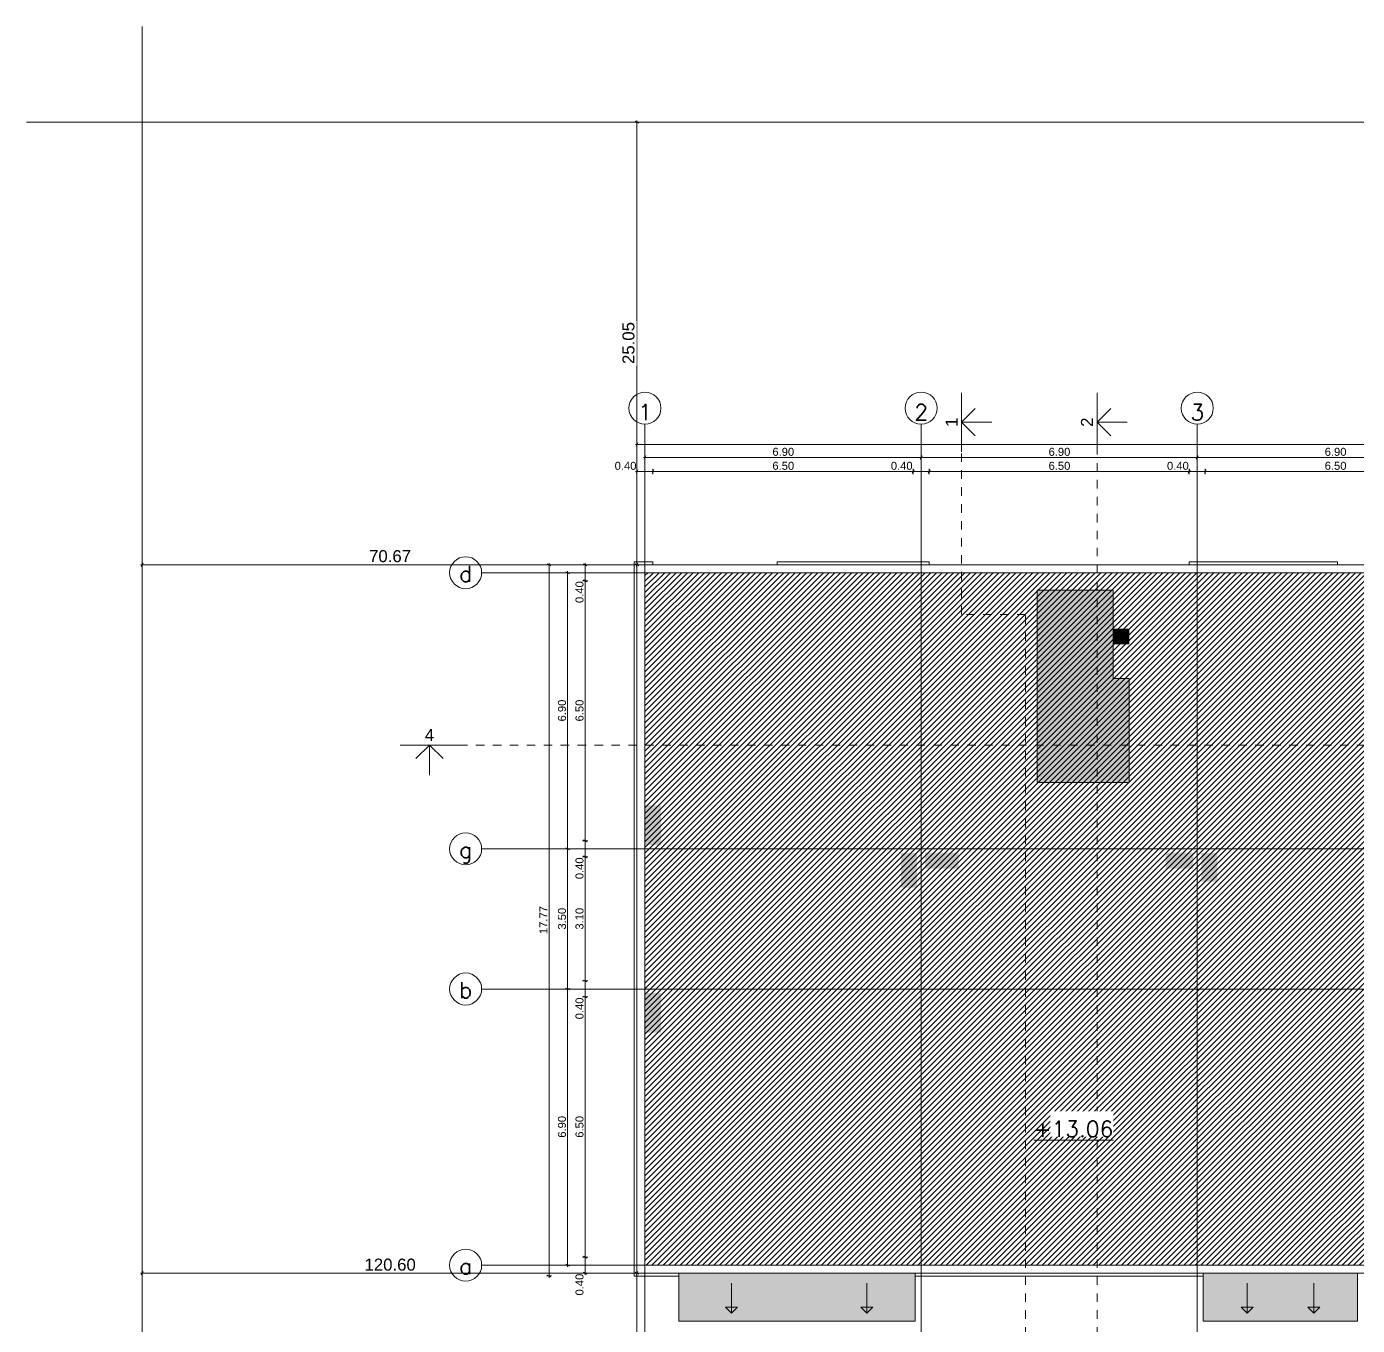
# Model space of a CAD drawing. Header units: millimetres. Extents: x 475616349 to 476941521, y 4620115302 to 4621446928.
# Drawn here: x 476482856 to 476516106, y 4620662164 to 4620694610 of the extents above; entities that cross this region are included whole.
import ezdxf

# ---------------------------------------------------------------- set-up
doc = ezdxf.new("R2010")
doc.units = ezdxf.units.MM
doc.header["$MEASUREMENT"] = 0
doc.set_wipeout_variables(frame=1)
doc.linetypes.add('Dashed', pattern=[423.333333, 211.666667, -211.666667])
doc.linetypes.add('Wipeout_Contour', pattern=[1000, 0, -1000])
for name, color, linetype, lineweight in [('0_Pen_No__42_Pen_No__250_Pen_No__5', 5, 'Continuous', 0), ('0_Pen_No__7_Pen_No__250', 7, 'Continuous', 0), ('0_Pen_No__7_Pen_No__4', 7, 'Continuous', 0), ('2D Drafting - General_Pen_No__250_Pen_No__7', 7, 'Continuous', 0), ('2D Drafting - General_Pen_No__250_Pen_No__7_Pen_No__7', 7, 'Continuous', 0), ('Annotation - Text_Pen_No__7_Pen_No__5', 5, 'Continuous', 0), ('G-Anno-Nplt_Pen_No__4', 7, 'Continuous', 0), ('G-Anno-Nplt_Pen_No__8', 8, 'Continuous', 0), ('New_._Pen_No__1', 1, 'Continuous', 0), ('New_2D Drafting - General_Pen_No__250_Pen_No__7', 7, 'Continuous', 0), ('New_reg_nak_Pen_No__7', 7, 'Continuous', 0), ('New_shenobebi_Pen_No__1', 1, 'Continuous', 0), ('New_Structural - Bearing_Pen_No__1', 1, 'Continuous', 0), ('New_zoma_Pen_No__1', 1, 'Continuous', 0), ('zoma_Pen_No__142', 142, 'Continuous', 0), ('zoma_Pen_No__1_Pen_No__1', 1, 'Continuous', 0), ('zoma_Pen_No__5_Pen_No__5', 5, 'Continuous', 0)]:
    doc.layers.add(name, color=color, linetype=linetype, lineweight=lineweight)
doc.layers.add('0_Pen_No__7_Pen_No__252', color=7, linetype='Continuous', lineweight=0, true_color=0x666666)
doc.layers.add('New_zoma', color=7, linetype='Continuous')
doc.layers.add('zoma', color=7, linetype='Continuous')
doc.styles.add('GENERATED_STYLE_1', font='arial.ttf')
doc.styles.add('GENERATED_STYLE_2', font='arial.ttf')
doc.linetypes.add('Break', pattern='A,0,[1,бѓЎбѓђбѓ®бѓљбѓ\x98бѓ\x98 #13 nika1.Shx,S=15.679026,R=0,X=0,Y=0],-1975.557214,0', length=1975.557214)
doc.dimstyles.new('GENERATED_STYLE__1', dxfattribs={"dimtxt": 200, "dimasz": 64.421331, "dimexe": 0.18, "dimexo": 3, "dimgap": 0.09, "dimtad": 1, "dimtih": 1, "dimtoh": 1, "dimlfac": 0.001, "dimzin": 0, "dimdsep": 46, "dimtxsty": 'GENERATED_STYLE_2', "dimblk": 'ARROWHEAD_2', "dimblk1": 'ARROWHEAD_2', "dimblk2": 'ARROWHEAD_2', "dimcen": 0.09, "dimclrd": 142, "dimclre": 142, "dimclrt": 142, "dimadec": 0, "dimazin": 0, "dimtfac": 1, "dimtdec": 4, "dimtmove": 0, "dimatfit": 3, "dimfxl": 1, "dimtolj": 1, "dimtzin": 0, "dimarcsym": 0})
doc.dimstyles.new('GENERATED_STYLE__2', dxfattribs={"dimtxt": 200, "dimasz": 64.421331, "dimexe": 0.18, "dimexo": 3, "dimgap": 0.09, "dimtad": 1, "dimlfac": 0.001, "dimzin": 0, "dimdsep": 46, "dimtxsty": 'GENERATED_STYLE_2', "dimblk": 'ARROWHEAD_2', "dimblk1": 'ARROWHEAD_2', "dimblk2": 'ARROWHEAD_2', "dimcen": 0.09, "dimclrd": 142, "dimclre": 142, "dimclrt": 142, "dimadec": 0, "dimazin": 0, "dimtfac": 1, "dimtdec": 4, "dimtmove": 0, "dimatfit": 3, "dimfxl": 1, "dimtolj": 1, "dimtzin": 0, "dimarcsym": 0})
doc.dimstyles.new('GENERATED_STYLE__3', dxfattribs={"dimtxt": 200, "dimasz": 64.421331, "dimexe": 0.18, "dimexo": 3, "dimgap": 0.09, "dimtad": 1, "dimtih": 1, "dimtoh": 1, "dimlfac": 0.001, "dimzin": 0, "dimdsep": 46, "dimtxsty": 'GENERATED_STYLE_2', "dimblk": 'ARROWHEAD_2', "dimblk1": 'ARROWHEAD_2', "dimblk2": 'ARROWHEAD_2', "dimcen": 0.09, "dimclrd": 142, "dimclre": 142, "dimclrt": 142, "dimadec": 0, "dimazin": 0, "dimtfac": 1, "dimtdec": 4, "dimtmove": 2, "dimatfit": 3, "dimfxl": 1, "dimtolj": 1, "dimtzin": 0, "dimarcsym": 0})
doc.dimstyles.new('GENERATED_STYLE__33', dxfattribs={"dimtxt": 300, "dimasz": 64.421331, "dimexe": 0.18, "dimexo": 3, "dimgap": 0.09, "dimtad": 1, "dimlfac": 0.001, "dimzin": 0, "dimdsep": 46, "dimtxsty": 'GENERATED_STYLE_1', "dimblk": 'ARROWHEAD_2', "dimblk1": 'ARROWHEAD_2', "dimblk2": 'ARROWHEAD_2', "dimcen": 0.09, "dimclrd": 1, "dimclre": 1, "dimclrt": 1, "dimadec": 0, "dimazin": 0, "dimtfac": 1, "dimtdec": 4, "dimtmove": 0, "dimatfit": 3, "dimfxl": 1, "dimtolj": 1, "dimtzin": 0, "dimarcsym": 0})
doc.dimstyles.new('GENERATED_STYLE__34', dxfattribs={"dimtxt": 300, "dimasz": 64.421331, "dimexe": 0.18, "dimexo": 3, "dimgap": 0.09, "dimtad": 1, "dimtih": 1, "dimtoh": 1, "dimlfac": 0.001, "dimzin": 0, "dimdsep": 46, "dimtxsty": 'GENERATED_STYLE_1', "dimblk": 'ARROWHEAD_2', "dimblk1": 'ARROWHEAD_2', "dimblk2": 'ARROWHEAD_2', "dimcen": 0.09, "dimclrd": 1, "dimclre": 1, "dimclrt": 1, "dimadec": 0, "dimazin": 0, "dimtfac": 1, "dimtdec": 4, "dimtmove": 0, "dimatfit": 3, "dimfxl": 1, "dimtolj": 1, "dimtzin": 0, "dimarcsym": 0})

# ---------------------------------------------------------------- blocks, each defined once
blk = doc.blocks.new('*D124', base_point=(476577134, 4620325126))
at = {"layer": 'zoma_Pen_No__142', "color": 142, "linetype": 'Continuous', "lineweight": 0, "transparency": 16777216}
for p, q in [((476498265, 4620683845), (476498306, 4620683845)), ((476498330, 4620683887), (476498282, 4620683803)), ((476498306, 4620683781), (476498306, 4620683909)), ((476498306, 4620683845), (476505206, 4620683845)), ((476505230, 4620683887), (476505182, 4620683803)), ((476505206, 4620683781), (476505206, 4620683909))]:
    blk.add_line(p, q, dxfattribs=at)
at = {"layer": 'zoma_Pen_No__142', "color": 142, "lineweight": 0, "transparency": 16777216, "insert": (476501490, 4620683885), "char_height": 200, "attachment_point": 7, "style": 'GENERATED_STYLE_2'}
blk.add_mtext('\\A1;{\\pql;\\fArial CYR|b0|i0|c204|p34;6.90}', dxfattribs=at)
blk = doc.blocks.new('ARROWHEAD_2')
at = {"color": 0, "linetype": 'Continuous', "lineweight": 0}
for p, q in [((0, 0), (-1, 0)), ((-0.38, -0.66), (0.38, 0.66))]:
    blk.add_line(p, q, dxfattribs=at)
blk = doc.blocks.new('*D125', base_point=(476577134, 4620325126))
at = {"layer": 'zoma_Pen_No__142', "color": 142, "linetype": 'Continuous', "lineweight": 0, "transparency": 16777216}
for p, q in [((476505230, 4620683887), (476505182, 4620683803)), ((476505206, 4620683781), (476505206, 4620683909)), ((476505206, 4620683845), (476512106, 4620683845)), ((476512130, 4620683887), (476512082, 4620683803)), ((476512106, 4620683781), (476512106, 4620683909))]:
    blk.add_line(p, q, dxfattribs=at)
at = {"layer": 'zoma_Pen_No__142', "color": 142, "lineweight": 0, "transparency": 16777216, "insert": (476508390, 4620683885), "char_height": 200, "attachment_point": 7, "style": 'GENERATED_STYLE_2'}
blk.add_mtext('\\A1;{\\pql;\\fArial CYR|b0|i0|c204|p34;6.90}', dxfattribs=at)
blk = doc.blocks.new('*D126', base_point=(476577134, 4620325126))
at = {"layer": 'zoma_Pen_No__142', "color": 142, "linetype": 'Continuous', "lineweight": 0, "transparency": 16777216}
for p, q in [((476512130, 4620683887), (476512082, 4620683803)), ((476512106, 4620683781), (476512106, 4620683909)), ((476512106, 4620683845), (476519006, 4620683845)), ((476519030, 4620683887), (476518982, 4620683803)), ((476519006, 4620683781), (476519006, 4620683909))]:
    blk.add_line(p, q, dxfattribs=at)
at = {"layer": 'zoma_Pen_No__142', "color": 142, "lineweight": 0, "transparency": 16777216, "insert": (476515290, 4620683885), "char_height": 200, "attachment_point": 7, "style": 'GENERATED_STYLE_2'}
blk.add_mtext('\\A1;{\\pql;\\fArial CYR|b0|i0|c204|p34;6.90}', dxfattribs=at)
blk = doc.blocks.new('*D136', base_point=(476577134, 4620325126))
at = {"layer": 'zoma_Pen_No__142', "color": 142, "linetype": 'Continuous', "lineweight": 0, "transparency": 16777216}
for p, q in [((476496438, 4620670568), (476496311, 4620670568)), ((476496332, 4620670592), (476496417, 4620670543)), ((476496374, 4620663668), (476496374, 4620670568)), ((476496438, 4620663668), (476496311, 4620663668)), ((476496332, 4620663692), (476496417, 4620663643)), ((476496374, 4620663626), (476496374, 4620663668))]:
    blk.add_line(p, q, dxfattribs=at)
at = {"layer": 'zoma_Pen_No__142', "color": 142, "lineweight": 0, "transparency": 16777216, "insert": (476496334, 4620666852), "char_height": 200, "attachment_point": 7, "rotation": 90, "style": 'GENERATED_STYLE_2'}
blk.add_mtext('\\A1;{\\pql;\\fArial CYR|b0|i0|c204|p34;6.90}', dxfattribs=at)
blk = doc.blocks.new('*D137', base_point=(476577134, 4620325126))
at = {"layer": 'zoma_Pen_No__142', "color": 142, "linetype": 'Continuous', "lineweight": 0, "transparency": 16777216}
for p, q in [((476496438, 4620674068), (476496311, 4620674068)), ((476496332, 4620674092), (476496417, 4620674043)), ((476496374, 4620670568), (476496374, 4620674068)), ((476496438, 4620670568), (476496311, 4620670568)), ((476496332, 4620670592), (476496417, 4620670543))]:
    blk.add_line(p, q, dxfattribs=at)
at = {"layer": 'zoma_Pen_No__142', "color": 142, "lineweight": 0, "transparency": 16777216, "insert": (476496334, 4620672052), "char_height": 200, "attachment_point": 7, "rotation": 90, "style": 'GENERATED_STYLE_2'}
blk.add_mtext('\\A1;{\\pql;\\fArial CYR|b0|i0|c204|p34;3.50}', dxfattribs=at)
blk = doc.blocks.new('*D138', base_point=(476577134, 4620325126))
at = {"layer": 'zoma_Pen_No__142', "color": 142, "linetype": 'Continuous', "lineweight": 0, "transparency": 16777216}
for p, q in [((476496438, 4620680968), (476496311, 4620680968)), ((476496417, 4620680943), (476496332, 4620680992)), ((476496374, 4620680968), (476496374, 4620681009)), ((476496374, 4620674068), (476496374, 4620680968)), ((476496438, 4620674068), (476496311, 4620674068)), ((476496332, 4620674092), (476496417, 4620674043))]:
    blk.add_line(p, q, dxfattribs=at)
at = {"layer": 'zoma_Pen_No__142', "color": 142, "lineweight": 0, "transparency": 16777216, "insert": (476496334, 4620677252), "char_height": 200, "attachment_point": 7, "rotation": 90, "style": 'GENERATED_STYLE_2'}
blk.add_mtext('\\A1;{\\pql;\\fArial CYR|b0|i0|c204|p34;6.90}', dxfattribs=at)
blk = doc.blocks.new('*D142', base_point=(476577134, 4620325126))
at = {"layer": 'zoma_Pen_No__142', "color": 142, "linetype": 'Continuous', "lineweight": 0, "transparency": 16777216}
for p, q in [((476498065, 4620660590), (476498106, 4620660590)), ((476498130, 4620660632), (476498082, 4620660547)), ((476498106, 4620660526), (476498106, 4620660653)), ((476498106, 4620660590), (476539906, 4620660590)), ((476539882, 4620660547), (476539930, 4620660632)), ((476539906, 4620660526), (476539906, 4620660653)), ((476539906, 4620660590), (476539947, 4620660590))]:
    blk.add_line(p, q, dxfattribs=at)
at = {"layer": 'zoma_Pen_No__142', "color": 142, "lineweight": 0, "transparency": 16777216, "insert": (476518664, 4620660630), "char_height": 200, "attachment_point": 7, "style": 'GENERATED_STYLE_2'}
blk.add_mtext('\\A1;{\\pql;\\fArial CYR|b0|i0|c204|p34;41.80}', dxfattribs=at)
blk = doc.blocks.new('*D163', base_point=(476577134, 4620325126))
at = {"layer": 'zoma_Pen_No__142', "color": 142, "linetype": 'Continuous', "lineweight": 0, "transparency": 16777216}
for p, q in [((476496812, 4620663868), (476496812, 4620670368)), ((476496769, 4620663892), (476496854, 4620663843)), ((476496875, 4620663868), (476496748, 4620663868)), ((476496812, 4620663468), (476496812, 4620663868)), ((476496875, 4620663468), (476496748, 4620663468)), ((476496769, 4620663492), (476496854, 4620663443)), ((476496812, 4620663426), (476496812, 4620663468))]:
    blk.add_line(p, q, dxfattribs=at)
at = {"layer": 'zoma_Pen_No__142', "color": 142, "lineweight": 0, "transparency": 16777216, "insert": (476496772, 4620662911), "char_height": 200, "attachment_point": 7, "rotation": 89.9995, "style": 'GENERATED_STYLE_2'}
blk.add_mtext('\\A1;{\\pql;\\fArial CYR|b0|i0|c204|p34;0.40}', dxfattribs=at)
blk = doc.blocks.new('*D164', base_point=(476577134, 4620325126))
at = {"layer": 'zoma_Pen_No__142', "color": 142, "linetype": 'Continuous', "lineweight": 0, "transparency": 16777216}
for p, q in [((476496875, 4620670368), (476496748, 4620670368)), ((476496769, 4620670392), (476496854, 4620670343)), ((476496812, 4620663868), (476496812, 4620670368)), ((476496769, 4620663892), (476496854, 4620663843))]:
    blk.add_line(p, q, dxfattribs=at)
at = {"layer": 'zoma_Pen_No__142', "color": 142, "lineweight": 0, "transparency": 16777216, "char_height": 200, "attachment_point": 7, "rotation": 89.9995, "style": 'GENERATED_STYLE_2'}
for s, insert in [('\\A1;{\\pql;\\fArial CYR|b0|i0|c204|p34;0.40}', (476496772, 4620669811)), ('\\A1;{\\pql;\\fArial CYR|b0|i0|c204|p34;6.50}', (476496772, 4620666852))]:
    blk.add_mtext(s, dxfattribs=dict(at, insert=insert))
blk = doc.blocks.new('*D165', base_point=(476577134, 4620325126))
at = {"layer": 'zoma_Pen_No__142', "color": 142, "linetype": 'Continuous', "lineweight": 0, "transparency": 16777216}
for p, q in [((476496812, 4620670768), (476496812, 4620673868)), ((476496875, 4620670768), (476496748, 4620670768)), ((476496769, 4620670792), (476496854, 4620670743)), ((476496812, 4620670368), (476496812, 4620670768)), ((476496875, 4620670368), (476496748, 4620670368)), ((476496769, 4620670392), (476496854, 4620670343)), ((476496812, 4620663868), (476496812, 4620670368))]:
    blk.add_line(p, q, dxfattribs=at)
blk = doc.blocks.new('*D166', base_point=(476577134, 4620325126))
at = {"layer": 'zoma_Pen_No__142', "color": 142, "linetype": 'Continuous', "lineweight": 0, "transparency": 16777216}
for p, q in [((476496812, 4620673868), (476496812, 4620674268)), ((476496875, 4620673868), (476496748, 4620673868)), ((476496769, 4620673892), (476496854, 4620673843)), ((476496812, 4620670768), (476496812, 4620673868)), ((476496875, 4620670768), (476496748, 4620670768)), ((476496769, 4620670792), (476496854, 4620670743))]:
    blk.add_line(p, q, dxfattribs=at)
at = {"layer": 'zoma_Pen_No__142', "color": 142, "lineweight": 0, "transparency": 16777216, "char_height": 200, "attachment_point": 7, "rotation": 89.9995, "style": 'GENERATED_STYLE_2'}
for s, insert in [('\\A1;{\\pql;\\fArial CYR|b0|i0|c204|p34;0.40}', (476496772, 4620673311)), ('\\A1;{\\pql;\\fArial CYR|b0|i0|c204|p34;3.10}', (476496772, 4620672052))]:
    blk.add_mtext(s, dxfattribs=dict(at, insert=insert))
blk = doc.blocks.new('*D167', base_point=(476577134, 4620325126))
at = {"layer": 'zoma_Pen_No__142', "color": 142, "linetype": 'Continuous', "lineweight": 0, "transparency": 16777216}
for p, q in [((476496875, 4620674268), (476496748, 4620674268)), ((476496769, 4620674292), (476496854, 4620674243)), ((476496812, 4620673868), (476496812, 4620674268)), ((476496769, 4620673892), (476496854, 4620673843))]:
    blk.add_line(p, q, dxfattribs=at)
blk = doc.blocks.new('*D168', base_point=(476577134, 4620325126))
at = {"layer": 'zoma_Pen_No__142', "color": 142, "linetype": 'Continuous', "lineweight": 0, "transparency": 16777216}
for p, q in [((476496875, 4620680768), (476496748, 4620680768)), ((476496769, 4620680792), (476496854, 4620680743)), ((476496812, 4620674268), (476496812, 4620680768)), ((476496875, 4620674268), (476496748, 4620674268)), ((476496769, 4620674292), (476496854, 4620674243)), ((476496812, 4620673868), (476496812, 4620674268))]:
    blk.add_line(p, q, dxfattribs=at)
at = {"layer": 'zoma_Pen_No__142', "color": 142, "lineweight": 0, "transparency": 16777216, "char_height": 200, "attachment_point": 7, "rotation": 89.9995, "style": 'GENERATED_STYLE_2'}
for s, insert in [('\\A1;{\\pql;\\fArial CYR|b0|i0|c204|p34;0.40}', (476496772, 4620680211)), ('\\A1;{\\pql;\\fArial CYR|b0|i0|c204|p34;6.50}', (476496772, 4620677252))]:
    blk.add_mtext(s, dxfattribs=dict(at, insert=insert))
blk = doc.blocks.new('*D169', base_point=(476577134, 4620325126))
at = {"layer": 'zoma_Pen_No__142', "color": 142, "linetype": 'Continuous', "lineweight": 0, "transparency": 16777216}
for p, q in [((476496875, 4620680768), (476496748, 4620680768)), ((476496769, 4620680792), (476496854, 4620680743)), ((476496812, 4620674268), (476496812, 4620680768))]:
    blk.add_line(p, q, dxfattribs=at)
blk = doc.blocks.new('*D170', base_point=(476577134, 4620325126))
at = {"layer": 'zoma_Pen_No__142', "color": 142, "linetype": 'Continuous', "lineweight": 0, "transparency": 16777216}
for p, q in [((476496854, 4620681143), (476496769, 4620681192)), ((476496812, 4620681168), (476496812, 4620681209)), ((476496875, 4620681168), (476496748, 4620681168)), ((476496812, 4620680768), (476496812, 4620681168)), ((476496875, 4620680768), (476496748, 4620680768)), ((476496769, 4620680792), (476496854, 4620680743)), ((476496812, 4620674268), (476496812, 4620680768))]:
    blk.add_line(p, q, dxfattribs=at)
blk = doc.blocks.new('*D171', base_point=(476577134, 4620325126))
at = {"layer": 'zoma_Pen_No__142', "color": 142, "linetype": 'Continuous', "lineweight": 0, "transparency": 16777216}
for p, q in [((476495950, 4620681143), (476495865, 4620681192)), ((476495908, 4620681168), (476495908, 4620681209)), ((476495971, 4620681168), (476495844, 4620681168)), ((476495908, 4620663398), (476495908, 4620681168)), ((476495971, 4620663398), (476495844, 4620663398)), ((476495865, 4620663422), (476495950, 4620663373)), ((476495908, 4620663356), (476495908, 4620663398))]:
    blk.add_line(p, q, dxfattribs=at)
at = {"layer": 'zoma_Pen_No__142', "color": 142, "lineweight": 0, "transparency": 16777216, "insert": (476495868, 4620671941), "char_height": 200, "attachment_point": 7, "rotation": 89.9995, "style": 'GENERATED_STYLE_2'}
blk.add_mtext('\\A1;{\\pql;\\fArial CYR|b0|i0|c204|p34;17.77}', dxfattribs=at)
blk = doc.blocks.new('*D172', base_point=(476577134, 4620325126))
at = {"layer": 'zoma_Pen_No__142', "color": 142, "linetype": 'Continuous', "lineweight": 0, "transparency": 16777216}
for p, q in [((476498130, 4620683539), (476498082, 4620683454)), ((476498106, 4620683433), (476498106, 4620683560)), ((476498530, 4620683539), (476498482, 4620683454)), ((476498506, 4620683433), (476498506, 4620683560)), ((476498065, 4620683496), (476498106, 4620683496)), ((476498106, 4620683496), (476498506, 4620683496))]:
    blk.add_line(p, q, dxfattribs=at)
at = {"layer": 'zoma_Pen_No__142', "color": 142, "lineweight": 0, "transparency": 16777216, "insert": (476497549, 4620683536), "char_height": 200, "attachment_point": 7, "style": 'GENERATED_STYLE_2'}
blk.add_mtext('\\A1;{\\pql;\\fArial CYR|b0|i0|c204|p34;0.40}', dxfattribs=at)
blk = doc.blocks.new('*D173', base_point=(476577134, 4620325126))
at = {"layer": 'zoma_Pen_No__142', "color": 142, "linetype": 'Continuous', "lineweight": 0, "transparency": 16777216}
for p, q in [((476498530, 4620683539), (476498482, 4620683454)), ((476498506, 4620683433), (476498506, 4620683560)), ((476505030, 4620683539), (476504982, 4620683454)), ((476505006, 4620683433), (476505006, 4620683560)), ((476498506, 4620683496), (476505006, 4620683496))]:
    blk.add_line(p, q, dxfattribs=at)
at = {"layer": 'zoma_Pen_No__142', "color": 142, "lineweight": 0, "transparency": 16777216, "char_height": 200, "attachment_point": 7, "style": 'GENERATED_STYLE_2'}
for s, insert in [('\\A1;{\\pql;\\fArial CYR|b0|i0|c204|p34;6.50}', (476501490, 4620683536)), ('\\A1;{\\pql;\\fArial CYR|b0|i0|c204|p34;0.40}', (476504449, 4620683536))]:
    blk.add_mtext(s, dxfattribs=dict(at, insert=insert))
blk = doc.blocks.new('*D174', base_point=(476577134, 4620325126))
at = {"layer": 'zoma_Pen_No__142', "color": 142, "linetype": 'Continuous', "lineweight": 0, "transparency": 16777216}
for p, q in [((476505030, 4620683539), (476504982, 4620683454)), ((476505006, 4620683433), (476505006, 4620683560)), ((476505430, 4620683539), (476505382, 4620683454)), ((476505406, 4620683433), (476505406, 4620683560)), ((476505006, 4620683496), (476505406, 4620683496))]:
    blk.add_line(p, q, dxfattribs=at)
blk = doc.blocks.new('*D175', base_point=(476577134, 4620325126))
at = {"layer": 'zoma_Pen_No__142', "color": 142, "linetype": 'Continuous', "lineweight": 0, "transparency": 16777216}
for p, q in [((476505430, 4620683539), (476505382, 4620683454)), ((476505406, 4620683433), (476505406, 4620683560)), ((476511930, 4620683539), (476511882, 4620683454)), ((476511906, 4620683433), (476511906, 4620683560)), ((476505406, 4620683496), (476511906, 4620683496))]:
    blk.add_line(p, q, dxfattribs=at)
at = {"layer": 'zoma_Pen_No__142', "color": 142, "lineweight": 0, "transparency": 16777216, "char_height": 200, "attachment_point": 7, "style": 'GENERATED_STYLE_2'}
for s, insert in [('\\A1;{\\pql;\\fArial CYR|b0|i0|c204|p34;6.50}', (476508390, 4620683536)), ('\\A1;{\\pql;\\fArial CYR|b0|i0|c204|p34;0.40}', (476511349, 4620683536))]:
    blk.add_mtext(s, dxfattribs=dict(at, insert=insert))
blk = doc.blocks.new('*D176', base_point=(476577134, 4620325126))
at = {"layer": 'zoma_Pen_No__142', "color": 142, "linetype": 'Continuous', "lineweight": 0, "transparency": 16777216}
for p, q in [((476511930, 4620683539), (476511882, 4620683454)), ((476511906, 4620683433), (476511906, 4620683560)), ((476512330, 4620683539), (476512282, 4620683454)), ((476512306, 4620683433), (476512306, 4620683560)), ((476511906, 4620683496), (476512306, 4620683496))]:
    blk.add_line(p, q, dxfattribs=at)
blk = doc.blocks.new('*D177', base_point=(476577134, 4620325126))
at = {"layer": 'zoma_Pen_No__142', "color": 142, "linetype": 'Continuous', "lineweight": 0, "transparency": 16777216}
for p, q in [((476512330, 4620683539), (476512282, 4620683454)), ((476512306, 4620683433), (476512306, 4620683560)), ((476518830, 4620683539), (476518782, 4620683454)), ((476518806, 4620683433), (476518806, 4620683560)), ((476512306, 4620683496), (476518806, 4620683496))]:
    blk.add_line(p, q, dxfattribs=at)
at = {"layer": 'zoma_Pen_No__142', "color": 142, "lineweight": 0, "transparency": 16777216, "char_height": 200, "attachment_point": 7, "style": 'GENERATED_STYLE_2'}
for s, insert in [('\\A1;{\\pql;\\fArial CYR|b0|i0|c204|p34;6.50}', (476515290, 4620683536)), ('\\A1;{\\pql;\\fArial CYR|b0|i0|c204|p34;0.40}', (476518249, 4620683536))]:
    blk.add_mtext(s, dxfattribs=dict(at, insert=insert))
blk = doc.blocks.new('*D185', base_point=(476577134, 4620325126))
at = {"layer": 'zoma_Pen_No__142', "color": 142, "linetype": 'Continuous', "lineweight": 0, "transparency": 16777216}
for p, q in [((476498065, 4620684168), (476498106, 4620684168)), ((476498130, 4620684210), (476498082, 4620684126)), ((476498106, 4620684104), (476498106, 4620684232)), ((476498106, 4620684168), (476539906, 4620684168)), ((476539882, 4620684126), (476539930, 4620684210)), ((476539906, 4620684104), (476539906, 4620684232)), ((476539906, 4620684168), (476539947, 4620684168))]:
    blk.add_line(p, q, dxfattribs=at)
at = {"layer": 'zoma_Pen_No__142', "color": 142, "lineweight": 0, "transparency": 16777216, "insert": (476519229, 4620684208), "char_height": 200, "attachment_point": 7, "style": 'GENERATED_STYLE_2'}
blk.add_mtext('\\A1;{\\pql;\\fArial CYR|b0|i0|c204|p34;41.80}', dxfattribs=at)
blk = doc.blocks.new('*D1784', base_point=(476577134, 4620325126))
at = {"layer": 'New_zoma_Pen_No__1', "color": 1, "linetype": 'Continuous', "lineweight": 0, "transparency": 16777216}
for p, q in [((476498170, 4620663468), (476498043, 4620663468)), ((476498149, 4620663443), (476498064, 4620663492)), ((476498106, 4620663468), (476498106, 4620663509)), ((476498106, 4620653696), (476498106, 4620663468)), ((476498170, 4620653696), (476498043, 4620653696)), ((476498064, 4620653721), (476498149, 4620653672)), ((476498106, 4620653655), (476498106, 4620653696))]:
    blk.add_line(p, q, dxfattribs=at)
at = {"layer": 'New_zoma_Pen_No__1', "color": 1, "lineweight": 0, "transparency": 16777216, "insert": (476498046, 4620658183), "char_height": 300, "attachment_point": 7, "rotation": 90, "style": 'GENERATED_STYLE_1'}
blk.add_mtext('\\A1;{\\pql;\\fArial|b0|i0|c0|p34;9.77}', dxfattribs=at)
blk = doc.blocks.new('*D1785', base_point=(476577134, 4620325126))
at = {"layer": 'New_zoma_Pen_No__1', "color": 1, "linetype": 'Continuous', "lineweight": 0, "transparency": 16777216}
for p, q in [((476485702, 4620663468), (476485743, 4620663468)), ((476485768, 4620663510), (476485719, 4620663425)), ((476485743, 4620663404), (476485743, 4620663531)), ((476485743, 4620663468), (476498106, 4620663468)), ((476498082, 4620663425), (476498131, 4620663510)), ((476498106, 4620663404), (476498106, 4620663531)), ((476498106, 4620663468), (476498148, 4620663468))]:
    blk.add_line(p, q, dxfattribs=at)
at = {"color": 254, "linetype": 'Wipeout_Contour', "lineweight": 0, "ltscale": 18580668395.46499, "transparency": 16777216}
blk.add_wipeout([(476491248, 4620663478), (476492602, 4620663478), (476492602, 4620663878), (476491248, 4620663878)], dxfattribs=at).dxf.layer = 'New_zoma'
at = {"layer": 'New_zoma_Pen_No__1', "color": 1, "lineweight": 0, "transparency": 16777216, "insert": (476491298, 4620663528), "char_height": 300, "attachment_point": 7, "style": 'GENERATED_STYLE_1'}
blk.add_mtext('\\A1;{\\pql;\\fArial|b0|i0|c0|p34;120.60}', dxfattribs=at)
blk = doc.blocks.new('*D1786', base_point=(476577134, 4620325126))
at = {"layer": 'New_zoma_Pen_No__1', "color": 1, "linetype": 'Continuous', "lineweight": 0, "transparency": 16777216}
for p, q in [((476485768, 4620681210), (476485719, 4620681125)), ((476485743, 4620681104), (476485743, 4620681231)), ((476498082, 4620681125), (476498131, 4620681210)), ((476498106, 4620681104), (476498106, 4620681231)), ((476485702, 4620681168), (476485743, 4620681168)), ((476485743, 4620681168), (476498106, 4620681168)), ((476498106, 4620681168), (476498148, 4620681168))]:
    blk.add_line(p, q, dxfattribs=at)
at = {"color": 254, "linetype": 'Wipeout_Contour', "lineweight": 0, "ltscale": 18580738821.99382, "transparency": 16777216}
blk.add_wipeout([(476491362, 4620681178), (476492488, 4620681178), (476492488, 4620681578), (476491362, 4620681578)], dxfattribs=at).dxf.layer = 'New_zoma'
at = {"layer": 'New_zoma_Pen_No__1', "color": 1, "lineweight": 0, "transparency": 16777216, "insert": (476491412, 4620681228), "char_height": 300, "attachment_point": 7, "style": 'GENERATED_STYLE_1'}
blk.add_mtext('\\A1;{\\pql;\\fArial|b0|i0|c0|p34;70.67}', dxfattribs=at)
blk = doc.blocks.new('*D1787', base_point=(476577134, 4620325126))
at = {"layer": 'New_zoma_Pen_No__1', "color": 1, "linetype": 'Continuous', "lineweight": 0, "transparency": 16777216}
for p, q in [((476498170, 4620692222), (476498043, 4620692222)), ((476498149, 4620692198), (476498064, 4620692247)), ((476498106, 4620692222), (476498106, 4620692264)), ((476498106, 4620681168), (476498106, 4620692222)), ((476498064, 4620681192), (476498149, 4620681143)), ((476498170, 4620681168), (476498043, 4620681168)), ((476498106, 4620681126), (476498106, 4620681168))]:
    blk.add_line(p, q, dxfattribs=at)
at = {"color": 254, "linetype": 'Wipeout_Contour', "lineweight": 0, "ltscale": 18580762428.79797, "transparency": 16777216}
blk.add_wipeout([(476498096, 4620686132), (476498096, 4620687258), (476497696, 4620687258), (476497696, 4620686132)], dxfattribs=at).dxf.layer = 'New_zoma'
at = {"layer": 'New_zoma_Pen_No__1', "color": 1, "lineweight": 0, "transparency": 16777216, "insert": (476498046, 4620686182), "char_height": 300, "attachment_point": 7, "rotation": 90, "style": 'GENERATED_STYLE_1'}
blk.add_mtext('\\A1;{\\pql;\\fArial|b0|i0|c0|p34;25.05}', dxfattribs=at)

msp = doc.modelspace()

# ---------------------------------------------------------------- hatches: boundary and pattern name
at = {"layer": '0_Pen_No__7_Pen_No__252', "linetype": 'Continuous', "lineweight": 0, "true_color": 0x666666}
h = msp.add_hatch(dxfattribs=at)
h.set_pattern_fill('COMMON_BRICK', color=251, style=0, pattern_type=2)
h.set_pattern_definition([(225, (476544752.34, 4620686752.47), (-70.71068, 70.71068), [])])
h.paths.add_polyline_path([(476539706.009, 4620680967.657), (476498306.009, 4620680967.657), (476498306.009, 4620663667.657), (476519006.01, 4620663667.657), (476519006.01, 4620664367.655), (476539706.009, 4620664367.655)])
at = {"layer": '2D Drafting - General_Pen_No__250_Pen_No__7', "linetype": 'Continuous', "lineweight": 0}
msp.add_hatch(color=7, dxfattribs=at).paths.add_polyline_path([(476508106.01, 4620675727.582), (476508106.01, 4620678327.534), (476508106.01, 4620680527.534), (476510006.009, 4620680527.534), (476510006.009, 4620678327.534), (476510406.01, 4620678327.534), (476510406.01, 4620675727.582)])
at = {"layer": 'G-Anno-Nplt_Pen_No__8', "linetype": 'Continuous', "lineweight": 0, "true_color": 0xb9b9b9}
for points in [[(476505056.009, 4620662267.865), (476505056.009, 4620663467.657), (476499156.01, 4620663467.657), (476499156.01, 4620662267.865)], [(476516106.006, 4620662267.865), (476516106.006, 4620663467.657), (476512256.009, 4620663467.657), (476512256.009, 4620662267.865)]]:
    msp.add_hatch(color=9, dxfattribs=at).paths.add_polyline_path(points)
at = {"layer": 'New_2D Drafting - General_Pen_No__250_Pen_No__7', "linetype": 'Continuous', "lineweight": 0}
for points in [[(476510406.009, 4620679177.582), (476510006.009, 4620679177.582), (476510006.009, 4620679567.615), (476510406.009, 4620679567.615)], [(476498706.009, 4620674167.657), (476498706.009, 4620675157.845), (476498306.009, 4620675157.845), (476498306.009, 4620674167.657)], [(476505106.01, 4620673096.639), (476505106.01, 4620673967.657), (476504706.01, 4620673967.657), (476504706.01, 4620673096.639)], [(476506146.197, 4620673970.915), (476505306.009, 4620673970.915), (476505306.009, 4620673570.915), (476506146.197, 4620673570.915)], [(476512006.009, 4620673570.915), (476512006.009, 4620673970.915), (476511315.822, 4620673970.915), (476511315.822, 4620673570.915)], [(476512606.009, 4620673246.639), (476512606.009, 4620673967.657), (476512206.009, 4620673967.657), (476512206.009, 4620673246.639)], [(476498706.009, 4620670467.657), (476498306.009, 4620670467.657), (476498306.009, 4620669477.47), (476498706.009, 4620669477.47)]]:
    msp.add_hatch(color=7, dxfattribs=at).paths.add_polyline_path(points)

# ---------------------------------------------------------------- linework, layer by layer
at = {"layer": '0_Pen_No__42_Pen_No__250_Pen_No__5', "color": 5, "linetype": 'Continuous', "lineweight": 0}
for centre in [(476505206.009, 4620685077.254), (476505206.009, 4620685077.254), (476512106.009, 4620685077.254), (476512106.009, 4620685077.254), (476493825.459, 4620680967.657), (476493825.459, 4620674067.657), (476493825.459, 4620674067.657), (476493825.459, 4620670567.657), (476493825.459, 4620670567.657), (476493825.459, 4620663667.657)]:
    msp.add_circle(centre, 400, dxfattribs=at)
at = {"layer": '0_Pen_No__7_Pen_No__250', "color": 7, "linetype": 'Continuous', "lineweight": 0, "flags": 128}
for points in [[(476500466.574, 4620663215.913), (476500466.574, 4620662465.913), (476500316.574, 4620662615.913), (476500616.574, 4620662615.913), (476500466.574, 4620662465.913)], [(476503847.899, 4620663215.913), (476503847.899, 4620662465.913), (476503697.899, 4620662615.913), (476503997.899, 4620662615.913), (476503847.899, 4620662465.913)], [(476513353.066, 4620663215.913), (476513353.066, 4620662465.913), (476513203.066, 4620662615.913), (476513503.066, 4620662615.913), (476513353.066, 4620662465.913)], [(476515015.475, 4620663215.913), (476515015.475, 4620662465.913), (476514865.475, 4620662615.913), (476515165.475, 4620662615.913), (476515015.475, 4620662465.913)]]:
    msp.add_lwpolyline(points, close=True, dxfattribs=at)
at = {"layer": '0_Pen_No__7_Pen_No__4', "color": 7, "linetype": 'Continuous', "lineweight": 0, "flags": 128}
msp.add_lwpolyline([(476539706.009, 4620680967.657), (476498306.009, 4620680967.657), (476498306.009, 4620663667.657), (476519006.01, 4620663667.657), (476519006.01, 4620664367.655), (476539706.009, 4620664367.655)], close=True, dxfattribs=at)
at = {"layer": '2D Drafting - General_Pen_No__250_Pen_No__7', "color": 7, "linetype": 'Continuous', "lineweight": 0, "flags": 128}
msp.add_lwpolyline([(476508106.01, 4620675727.582), (476508106.01, 4620678327.534), (476508106.01, 4620680527.534), (476510006.009, 4620680527.534), (476510006.009, 4620678327.534), (476510406.01, 4620678327.534), (476510406.01, 4620675727.582)], close=True, dxfattribs=at)
at = {"layer": 'G-Anno-Nplt_Pen_No__4', "color": 7, "linetype": 'Continuous', "lineweight": 0, "flags": 128}
for points in [[(476505056.009, 4620662267.865), (476505056.009, 4620663467.657), (476499156.01, 4620663467.657), (476499156.01, 4620662267.865)], [(476516106.006, 4620662267.865), (476516106.006, 4620663467.657), (476512256.009, 4620663467.657), (476512256.009, 4620662267.865)]]:
    msp.add_lwpolyline(points, close=True, dxfattribs=at)
at = {"layer": 'New_reg_nak_Pen_No__7', "color": 7, "linetype": 'Continuous', "lineweight": 0, "flags": 128}
for points in [[(476498506.008, 4620681167.655), (476498506.009, 4620681237.657), (476498036.009, 4620681237.657), (476498036.27, 4620663397.654), (476499156.011, 4620663397.67), (476499156.01, 4620663467.667)], [(476505406.009, 4620681167.657), (476505406.009, 4620681237.657), (476501606.356, 4620681237.657), (476501606.356, 4620681167.657)], [(476515606.01, 4620681167.657), (476515606.01, 4620681237.657), (476511906.009, 4620681237.657), (476511906.009, 4620681167.657)], [(476512256.009, 4620663467.657), (476512256.009, 4620663397.657), (476505056.009, 4620663397.657), (476505056.009, 4620663467.657)]]:
    msp.add_lwpolyline(points, dxfattribs=at)
at = {"layer": 'New_shenobebi_Pen_No__1', "color": 1, "linetype": 'Dashed', "lineweight": 0}
for points in [[(476507817.13, 4620660636.028), (476507817.13, 4620679927.684), (476506218.657, 4620679927.684), (476506218.657, 4620685464.894)], [(476509602.247, 4620660636.028), (476509602.247, 4620685464.894)], [(476493659.21, 4620676663.36), (476544732.424, 4620676663.36)]]:
    msp.add_lwpolyline(points, dxfattribs=at)
at = {"layer": 'New_shenobebi_Pen_No__1', "color": 1, "linetype": 'Continuous', "lineweight": 0}
for points in [[(476506218.657, 4620683991.147), (476506218.657, 4620685464.894)], [(476509602.247, 4620683991.147), (476509602.247, 4620685464.894)], [(476506218.657, 4620684728.02), (476506559.803, 4620685069.165)], [(476509602.247, 4620684728.02), (476509943.393, 4620685069.165)], [(476506218.657, 4620684728.02), (476506971.655, 4620684728.02)], [(476506218.657, 4620684728.02), (476506559.803, 4620684386.875)], [(476509602.247, 4620684728.02), (476510355.245, 4620684728.02)], [(476509602.247, 4620684728.02), (476509943.393, 4620684386.875)], [(476492185.463, 4620676663.36), (476493659.21, 4620676663.36)], [(476492922.337, 4620676663.36), (476492581.192, 4620676322.215)], [(476492922.337, 4620676663.36), (476492922.337, 4620675910.362)], [(476492922.337, 4620676663.36), (476493263.482, 4620676322.215)]]:
    msp.add_lwpolyline(points, dxfattribs=at)
at = {"layer": 'New_Structural - Bearing_Pen_No__1', "color": 1, "linetype": 'Break', "lineweight": 0}
for p, q in [((476485743.377, 4620694610.421), (476485743.377, 4620652093.409)), ((476556774.476, 4620692222.089), (476482855.661, 4620692222.089))]:
    msp.add_line(p, q, dxfattribs=at)
at = {"layer": 'zoma_Pen_No__5_Pen_No__5', "color": 5, "linetype": 'Continuous', "lineweight": 0}
for p, q in [((476505206.009, 4620684677.254), (476505206.009, 4620659966.448)), ((476512106.009, 4620684677.254), (476512106.009, 4620659966.448)), ((476494225.459, 4620680967.657), (476544111.84, 4620680967.657)), ((476494225.459, 4620674067.657), (476544111.84, 4620674067.657)), ((476494225.459, 4620674067.657), (476544111.84, 4620674067.657)), ((476494225.459, 4620670567.657), (476544111.84, 4620670567.657)), ((476494225.459, 4620670567.657), (476544111.84, 4620670567.657)), ((476494225.459, 4620663667.657), (476544111.84, 4620663667.657))]:
    msp.add_line(p, q, dxfattribs=at)

# ---------------------------------------------------------------- texts
at = {"layer": 'Annotation - Text_Pen_No__7_Pen_No__5', "color": 5, "linetype": 'Continuous', "lineweight": 0, "char_height": 400, "attachment_point": 2}
for s, insert in [('\\A1;{\\pqc;\\Ftxt.shx;1}', (476498308.167, 4620685176.292)), ('\\A1;{\\pqc;\\Ftxt.shx;2}', (476505208.167, 4620685176.292)), ('\\A1;{\\pqc;\\Ftxt.shx;3}', (476512108.167, 4620685176.292)), ('\\A1;{\\pqc;\\Ftxt.shx;d}', (476493827.616, 4620681140.778)), ('\\A1;{\\pqc;\\Ftxt.shx;g}', (476493827.616, 4620674241.978)), ('\\A1;{\\pqc;\\Ftxt.shx;b}', (476493827.616, 4620670741.978)), ('\\A1;{\\pqc;\\Ftxt.shx;a}', (476493827.616, 4620663841.978))]:
    msp.add_mtext(s, dxfattribs=dict(at, insert=insert))
at = {"layer": 'New_._Pen_No__1', "color": 1, "linetype": 'Continuous', "lineweight": 0, "char_height": 300, "attachment_point": 2, "rotation": 90, "style": 'GENERATED_STYLE_1'}
for s, insert in [('\\A1;{\\pqc;\\fArial|b0|i0|c0|p34;1}', (476505815.8, 4620684728.02)), ('\\A1;{\\pqc;\\fArial|b0|i0|c0|p34;2}', (476509199.39, 4620684728.02))]:
    msp.add_mtext(s, dxfattribs=dict(at, insert=insert))
at = {"layer": 'New_._Pen_No__1', "color": 1, "linetype": 'Continuous', "lineweight": 0, "insert": (476492922.337, 4620677066.217), "char_height": 300, "attachment_point": 2, "style": 'GENERATED_STYLE_1'}
msp.add_mtext('\\A1;{\\pqc;\\fArial|b0|i0|c0|p34;4}', dxfattribs=at)

# ---------------------------------------------------------------- dimensions: what is measured, and where the dimension line sits
at = {"layer": 'New_zoma', "color": 1, "linetype": 'Continuous', "lineweight": 0}
dim = msp.add_linear_dim(base=(476498106.152, 4620663467.657), p1=(476499306.091, 4620653696.261), p2=(476498106.152, 4620663467.657), angle=90, dimstyle='GENERATED_STYLE__33', dxfattribs=at)
dim.commit()
dim.dimension.update_dxf_attribs({"geometry": '*D1784', "text_midpoint": (476497896.152, 4620658572.52), "dimtype": 160, "text_rotation": 90})
at = {"layer": 'zoma', "color": 142, "linetype": 'Continuous', "lineweight": 0}
for base, p1, p2, dimstyle, picture, middle in [((476539906.009, 4620684168.061), (476498106.009, 4620682309.472), (476539906.009, 4620682309.472), 'GENERATED_STYLE__3', '*D185', (476519565.323, 4620684308.061)), ((476505206.009, 4620683844.996), (476498306.009, 4620682206.3), (476505206.009, 4620682206.3), 'GENERATED_STYLE__1', '*D124', (476501749.717, 4620683984.996)), ((476512106.009, 4620683844.996), (476505206.009, 4620682206.3), (476512106.009, 4620682206.3), 'GENERATED_STYLE__1', '*D125', (476508649.717, 4620683984.996)), ((476519006.009, 4620683844.996), (476512106.009, 4620682206.3), (476519006.009, 4620682206.3), 'GENERATED_STYLE__1', '*D126', (476515549.717, 4620683984.996)), ((476498506.009, 4620683496.349), (476498106.009, 4620681993.683), (476498506.009, 4620681993.683), 'GENERATED_STYLE__1', '*D172', (476497809.161, 4620683636.349)), ((476505006.009, 4620683496.349), (476498506.009, 4620681993.683), (476505006.009, 4620681993.683), 'GENERATED_STYLE__1', '*D173', (476501749.717, 4620683636.349)), ((476505406.009, 4620683496.349), (476505006.009, 4620681993.683), (476505406.009, 4620681993.683), 'GENERATED_STYLE__1', '*D174', (476504709.161, 4620683636.349)), ((476511906.009, 4620683496.349), (476505406.009, 4620681993.683), (476511906.009, 4620681993.683), 'GENERATED_STYLE__1', '*D175', (476508649.717, 4620683636.349)), ((476512306.009, 4620683496.349), (476511906.009, 4620681993.683), (476512306.009, 4620681993.683), 'GENERATED_STYLE__1', '*D176', (476511609.161, 4620683636.349)), ((476518806.009, 4620683496.349), (476512306.009, 4620681993.683), (476518806.009, 4620681993.683), 'GENERATED_STYLE__1', '*D177', (476515549.717, 4620683636.349)), ((476539906.009, 4620660589.805), (476498106.009, 4620662383.054), (476539906.009, 4620662383.054), 'GENERATED_STYLE__1', '*D142', (476519000.068, 4620660729.805))]:
    dim = msp.add_linear_dim(base=base, p1=p1, p2=p2, dimstyle=dimstyle, dxfattribs=at)
    dim.commit()
    dim.dimension.update_dxf_attribs({"geometry": picture, "text_midpoint": middle, "dimtype": 160})
for base, p1, p2, angle, picture, middle, turn in [((476495907.876, 4620681167.677), (476498036.009, 4620663397.657), (476498106.009, 4620681167.657), 89.9994828, '*D171', (476495767.796, 4620672276.736), 89.9994828), ((476496811.865, 4620681167.671), (476498707.222, 4620680767.654), (476498707.222, 4620681167.654), 89.9994828, '*D170', (476496671.859, 4620680470.824), 89.9994828), ((476496374.335, 4620680967.657), (476498036.108, 4620674067.657), (476498036.109, 4620680967.657), 90, '*D138', (476496234.335, 4620677511.364), 90), ((476496811.861, 4620680767.671), (476498807.222, 4620674267.654), (476496811.861, 4620680767.671), 89.9994828, '*D168', (476496671.832, 4620677511.38), 89.9994828), ((476496811.861, 4620680767.671), (476496811.861, 4620680767.671), (476498707.222, 4620680767.654), 89.9994828, '*D169', (476496671.861, 4620680761.379), 89.9994828), ((476496811.799, 4620673867.672), (476498507.222, 4620670767.654), (476498807.222, 4620673867.654), 89.9994828, '*D166', (476496671.785, 4620672311.379), 89.9994828), ((476496811.803, 4620674267.672), (476498807.222, 4620673867.654), (476498807.222, 4620674267.654), 89.9994828, '*D167', (476496671.796, 4620673570.825), 89.9994828), ((476496374.335, 4620674067.657), (476497826.423, 4620670567.657), (476498036.108, 4620674067.657), 90, '*D137', (476496234.335, 4620672311.364), 90), ((476496811.771, 4620670767.669), (476498507.222, 4620670367.654), (476498507.222, 4620670767.654), 89.9994828, '*D165', (476496671.765, 4620670070.822), 89.9994828), ((476496374.335, 4620670567.657), (476497826.423, 4620663667.657), (476497826.423, 4620670567.657), 90, '*D136', (476496234.335, 4620667111.364), 90), ((476496811.709, 4620663867.669), (476498507.222, 4620663467.654), (476498507.222, 4620663867.654), 89.9994828, '*D163', (476496671.702, 4620663170.822), 89.9994828), ((476496811.767, 4620670367.669), (476498507.222, 4620663867.654), (476498507.222, 4620670367.654), 89.9994828, '*D164', (476496671.738, 4620667111.377), 89.9994828)]:
    dim = msp.add_linear_dim(base=base, p1=p1, p2=p2, angle=angle, dimstyle='GENERATED_STYLE__2', dxfattribs=at)
    dim.commit()
    dim.dimension.update_dxf_attribs({"geometry": picture, "text_midpoint": middle, "dimtype": 160, "text_rotation": turn})

# ---------------------------------------------------------------- next in the draw order: dimensions: what is measured, and where the dimension line sits
at = {"layer": 'New_zoma', "color": 1, "linetype": 'Continuous', "lineweight": 0}
for base, p1, p2, text, picture, middle in [((476498106.152, 4620681167.657), (476485743.377, 4620694610.421), (476498106.152, 4620681167.657), '70.67', '*D1786', (476491915.852, 4620681377.657)), ((476498106.152, 4620663467.657), (476485743.377, 4620652093.409), (476498106.152, 4620663467.657), '120.60', '*D1785', (476491916.375, 4620663677.657))]:
    dim = msp.add_linear_dim(base=base, p1=p1, p2=p2, text=text, dimstyle='GENERATED_STYLE__34', dxfattribs=at)
    dim.commit()
    dim.dimension.update_dxf_attribs({"geometry": picture, "text_midpoint": middle, "dimtype": 160})

# ---------------------------------------------------------------- next in the draw order: linework, layer by layer
at = {"layer": '0_Pen_No__42_Pen_No__250_Pen_No__5', "color": 5, "linetype": 'Continuous', "lineweight": 0}
msp.add_circle((476493825.459, 4620663667.657), 400, dxfattribs=at)
at = {"layer": 'zoma_Pen_No__5_Pen_No__5', "color": 5, "linetype": 'Continuous', "lineweight": 0}
msp.add_line((476494225.459, 4620663667.657), (476544111.84, 4620663667.657), dxfattribs=at)

# ---------------------------------------------------------------- next in the draw order: dimensions: what is measured, and where the dimension line sits
at = {"layer": 'New_zoma', "color": 1, "linetype": 'Continuous', "lineweight": 0}
dim = msp.add_linear_dim(base=(476498106.152, 4620692222.089), p1=(476498106.152, 4620681167.657), p2=(476482855.661, 4620692222.089), angle=90, text='25.05', dimstyle='GENERATED_STYLE__33', dxfattribs=at)
dim.commit()
dim.dimension.update_dxf_attribs({"geometry": '*D1787', "text_midpoint": (476497896.152, 4620686685.96), "dimtype": 160, "text_rotation": 90})

# ---------------------------------------------------------------- next in the draw order: linework, layer by layer
at = {"layer": '0_Pen_No__42_Pen_No__250_Pen_No__5', "color": 5, "linetype": 'Continuous', "lineweight": 0}
for centre in [(476498306.009, 4620685077.254), (476493825.459, 4620680967.657)]:
    msp.add_circle(centre, 400, dxfattribs=at)
at = {"layer": '2D Drafting - General_Pen_No__250_Pen_No__7_Pen_No__7', "color": 7, "linetype": 'Continuous', "lineweight": 0, "flags": 128}
for points in [[(476509005.856, 4620681167.502), (476498105.906, 4620681167.66), (476498106.015, 4620663467.66), (476519006.009, 4620663467.66), (476519006.009, 4620664367.655), (476539906.015, 4620664367.655), (476539906.015, 4620681167.66), (476525706.015, 4620681167.502), (476512306.015, 4620681167.502)], [(476498105.906, 4620681167.66), (476498106.015, 4620663467.66), (476519206.01, 4620663467.66), (476519206.01, 4620663667.657), (476519206.01, 4620664167.657), (476525906.01, 4620664167.657), (476532806.01, 4620664167.657), (476539706.01, 4620664167.657), (476539906.015, 4620664167.657), (476539906.015, 4620681167.658), (476539706.01, 4620681167.658), (476532806.01, 4620681167.581), (476525906.01, 4620681167.504), (476525706.015, 4620681167.502), (476519206.01, 4620681167.502), (476512306.015, 4620681167.502), (476509005.856, 4620681167.502)], [(476498306.009, 4620663667.657), (476498306.009, 4620680967.657), (476519206.01, 4620680967.657), (476525906.01, 4620680967.657), (476532806.01, 4620680967.657), (476539706.01, 4620680967.657), (476539706.01, 4620664367.655), (476532806.01, 4620664367.655), (476525906.01, 4620664367.655), (476519206.01, 4620664367.655), (476519006.01, 4620664367.655), (476519006.01, 4620663667.657)]]:
    msp.add_lwpolyline(points, close=True, dxfattribs=at)
at = {"layer": 'zoma_Pen_No__5_Pen_No__5', "color": 5, "linetype": 'Continuous', "lineweight": 0}
for p, q in [((476498306.009, 4620684677.254), (476498306.009, 4620659966.448)), ((476494225.459, 4620680967.657), (476544111.84, 4620680967.657))]:
    msp.add_line(p, q, dxfattribs=at)

# ---------------------------------------------------------------- next in the draw order: wipeouts: each hides what was drawn before it
at = {"color": 1, "linetype": 'Wipeout_Contour', "lineweight": 0, "ltscale": 18580689489.09964}
msp.add_wipeout([(476508436.5, 4620667514.174), (476510008.501, 4620667513.791), (476510008.345, 4620666876.289), (476508436.345, 4620666876.673)], dxfattribs=at).dxf.layer = 'zoma_Pen_No__1_Pen_No__1'

# ---------------------------------------------------------------- next in the draw order: texts
at = {"layer": 'zoma_Pen_No__1_Pen_No__1', "color": 1, "linetype": 'Continuous', "lineweight": 0, "insert": (476510008.344, 4620666870.406), "char_height": 400, "attachment_point": 9, "rotation": 359.9860128}
msp.add_mtext('\\A1;{\\pqr;\\Ftxt.shx;\\L\\L+1\\Ftxt.shx;3\\Ftxt.shx;.\\Ftxt.shx;0\\Ftxt.shx;6}', dxfattribs=at)

doc.saveas('drawing.dxf')
